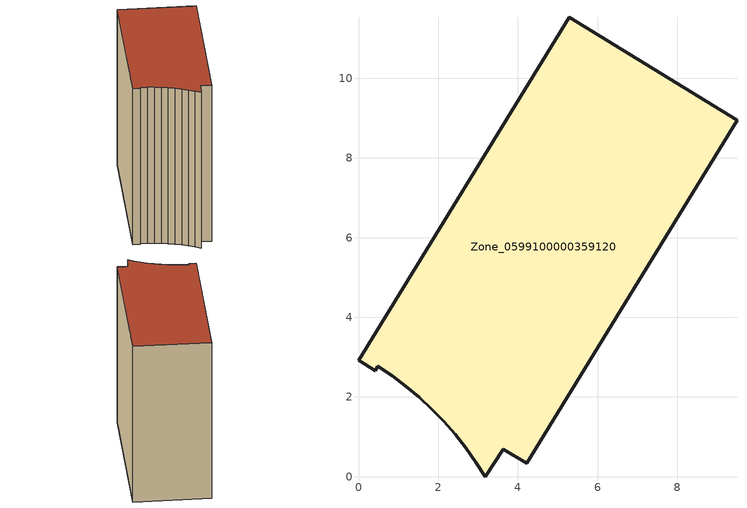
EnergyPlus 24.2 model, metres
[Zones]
Zone_0599100000359120
 floor ground (C_G): 3.64,0.69 3.18,0 2.95,0.37 2.7,0.72 2.43,1.06 2.15,1.39 1.84,1.7 1.52,1.99 1.19,2.27 0.85,2.53 0.49,2.77 0.42,2.66 0,2.92 5.29,11.53 9.5,8.94 4.22,0.33 z3.6
 wall outside (C_F): 0.49,2.77 0.85,2.53 1.19,2.27 1.52,1.99 1.84,1.7 2.15,1.39 2.43,1.06 2.7,0.72 2.95,0.37 3.18,0 3.64,0.69 4.22,0.33 9.5,8.94 5.29,11.53 0,2.92 0.42,2.66 0.49,2.77 z3.6:14.76
 roof outside (C_R): 3.18,0 3.64,0.69 4.22,0.33 9.5,8.94 5.29,11.53 0,2.92 0.42,2.66 0.49,2.77 0.85,2.53 1.19,2.27 1.52,1.99 1.84,1.7 2.15,1.39 2.43,1.06 2.7,0.72 2.95,0.37 z14.76
[BUILDING]
Pand.0599100000359120: North Axis=0; Terrain=City; Loads Convergence Tolerance Value=0.04; Temperature Convergence Tolerance Value=0.4; Solar Distribution=FullExterior; Maximum Number of Warmup Days=25; Minimum Number of Warmup Days=1
[Site:Location]
Rotterdam.The.Hague.AP_ZH_NLD Design_Conditions: Latitude=51.96; Longitude=4.45; Time Zone=1; Elevation=-4.5
[SITE:GROUNDTEMPERATURE:BUILDINGSURFACE]
18, 18, 18, 18, 18, 18, 18, 18, 18, 18, 18, 18
[MATERIAL] Thermal Absorptance=0.9; Solar Absorptance=0.7; Visible Absorptance=0.7
Name | Roughness | Thickness | Conductivity | Density | Specific Heat
G.TI.1992-2005 | MediumSmooth | 0.15 | 0.06 | 540 | 1210
F.TI.1992-2005 | Rough | 0.3 | 0.12 | 1920 | 840
R.TI.1992-2005 | MediumRough | 0.2 | 0.08 | 1500 | 1000
[CONSTRUCTION]
C_G: G.TI.1992-2005
C_F: F.TI.1992-2005
C_R: R.TI.1992-2005
[ZONE]
Zone_0599100000359120: Type=1; Multiplier=1; Ceiling Height=Autocalculate; Volume=Autocalculate; Floor Area=autocalculate; Part of Total Floor Area=Yes
[ZONEINFILTRATION:DESIGNFLOWRATE]
Infil_Zone_0599100000359120: Zone or ZoneList or Space or SpaceList=Zone_0599100000359120; Schedule=AlwaysOn; Design Flow Rate Calculation Method=Flow/Area; Flow Rate per Floor Area=0.0015; Constant Term Coefficient=1; Temperature Term Coefficient=0; Velocity Term Coefficient=0; Velocity Squared Term Coefficient=0
[HVACTEMPLATE:ZONE:IDEALLOADSAIRSYSTEM]
Zone_0599100000359120: Maximum Heating Supply Air Temperature=50; Minimum Cooling Supply Air Temperature=13; Maximum Heating Supply Air Humidity Ratio=0.0156; Minimum Cooling Supply Air Humidity Ratio=0.0077; Heating Limit=NoLimit; Cooling Limit=NoLimit; Dehumidification Control Type=ConstantSensibleHeatRatio; Cooling Sensible Heat Ratio=0.7; Dehumidification Setpoint=60; Humidification Control Type=None; Humidification Setpoint=30; Outdoor Air Method=None; Outdoor Air Flow Rate per Person=0.00944; Outdoor Air Flow Rate per Zone Floor Area=0; Outdoor Air Flow Rate per Zone=0; Demand Controlled Ventilation Type=None; Outdoor Air Economizer Type=NoEconomizer; Heat Recovery Type=None; Sensible Heat Recovery Effectiveness=0.7; Latent Heat Recovery Effectiveness=0.65
[ZONECONTROL:THERMOSTAT]
ThermostatControl_Zone_0599100000359120: Zone or ZoneList=Zone_0599100000359120; Control Type Schedule=DualSetpointControlType; Control 1=Thermostat_Zone_0599100000359120; Temperature Difference Between Cutout And Setpoint=0
[THERMOSTATSETPOINT:DUALSETPOINT]
Thermostat_Zone_0599100000359120: Heating Setpoint Temperature Schedule=HeatingSetpoint_Zone_0599100000359120; Cooling Setpoint Temperature Schedule=CoolingSetpoint_Zone_0599100000359120
[SCHEDULE:COMPACT]
HeatingSetpoint_Zone_0599100000359120: Through: 12/31, For: AllDays, Until: 24:00, 21
CoolingSetpoint_Zone_0599100000359120: Through: 12/31, For: AllDays, Until: 24:00, 24
DualSetpointControlType: Through: 12/31, For: AllDays, Until: 24:00, 4
AlwaysOn: Through: 12/31, For: AllDays, Until: 24:00, 1
